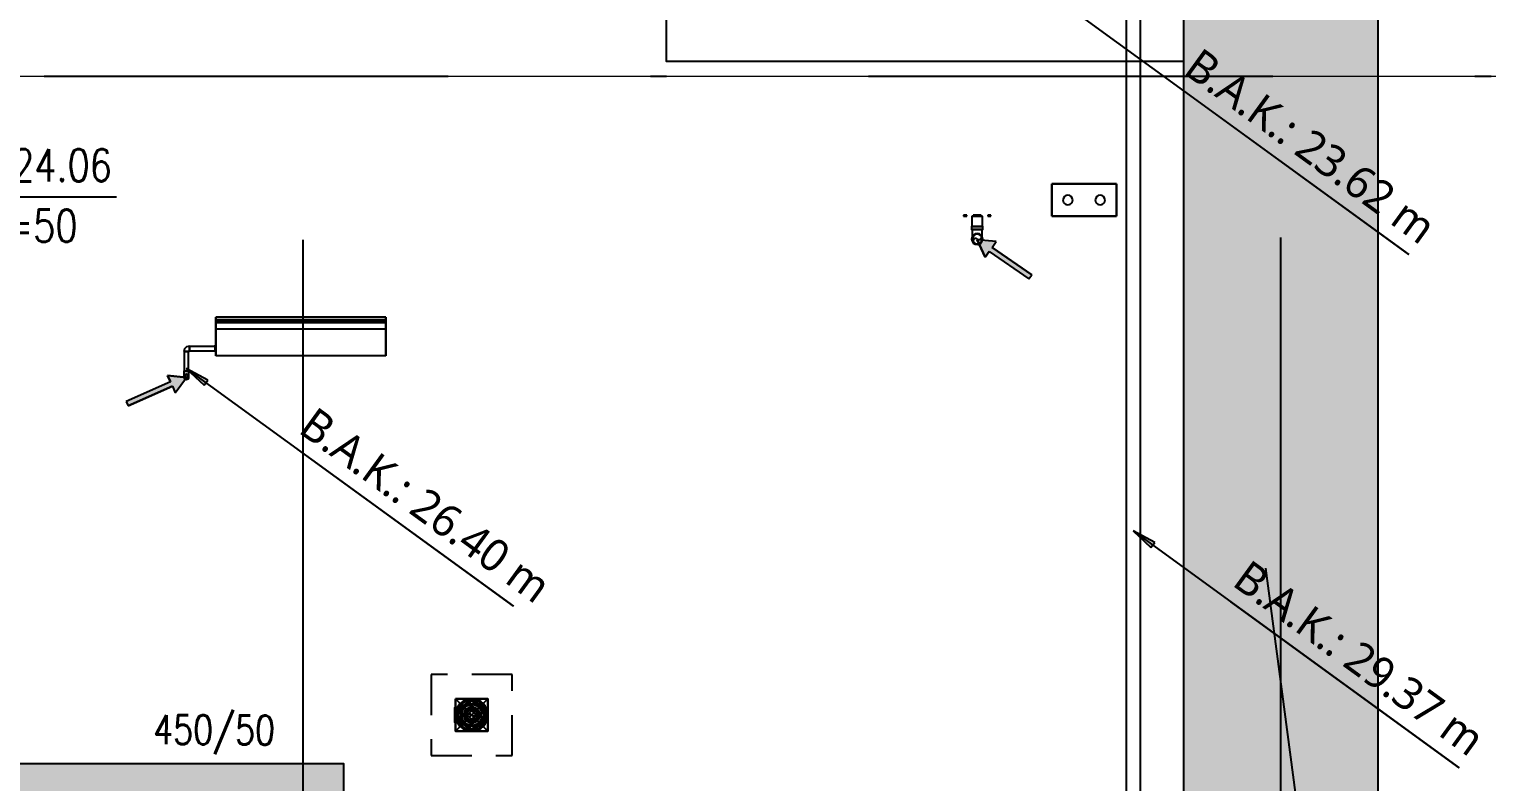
# Model space of a CAD drawing. Header units: inches. Extents: x 400392 to 401495, y 4543971 to 4544133.
# Drawn here: x 400859.7 to 400868.72, y 4544063.98 to 4544068.63 of the extents above; entities that cross this region are included whole.
import ezdxf
from ezdxf.enums import TextEntityAlignment as Align

# ---------------------------------------------------------------- set-up
doc = ezdxf.new("R2010")
doc.units = ezdxf.units.IN
doc.header["$MEASUREMENT"] = 0
for name, pattern in [('AKS', [3, 2.5, -0.25, 0, -0.25]), ('CIZGI', [0.4, 0.25, -0.15]), ('CONTINU', [0]), ('DASHDOT2', [0.5, 0.25, -0.125, 0, -0.125])]:
    doc.linetypes.add(name, pattern=pattern)
doc.layers.add('A-DETL', color=90, linetype='Continuous', lineweight=15)
doc.layers.add('A-DETL-GENF', color=92, linetype='Continuous', lineweight=9)
for name, color, linetype in [('aks prota', 2, 'AKS'), ('kiriş prota', 6, 'Continuous'), ('kolon tarama prota', 252, 'Continuous'), ('lperde prota', 4, 'Continuous'), ('not çizgisi prota', 4, 'Continuous'), ('perde prota', 1, 'Continuous'), ('PRT-AL-TUNEL_EKSENI', 14, 'DASHDOT2'), ('PRT-MI-a_fit_drainage', 10, 'Continuous'), ('st-s_level (kot)', 6, 'Continuous'), ('st-s_levelmark (kot işareti)', 4, 'Continuous'), ('st_s_ölçü', 4, 'Continuous')]:
    doc.layers.add(name, color=color, linetype=linetype)
doc.styles.add('OLCU', font='romanstw.shx')
doc.styles.add('Segoe UI Light_1', font='', dxfattribs={"height": 199.9999999999999})
doc.styles.add('tkolon', font='romanstw.shx')
doc.styles.get('Segoe UI Light_1').set_extended_font_data('Segoe UI Light')
doc.dimstyles.new('1-50', dxfattribs={"dimtxt": 10, "dimasz": 4, "dimexe": 4, "dimexo": 8, "dimgap": 4, "dimtad": 1, "dimdec": 1, "dimrnd": 0.05, "dimzin": 9, "dimdsep": 46, "dimtxsty": 'OLCU', "dimblk1": 'OBLIQUE', "dimblk2": 'OBLIQUE', "dimsah": 1, "dimcen": 2, "dimdle": 4, "dimclrd": 4, "dimclre": 4, "dimclrt": 3, "dimadec": 1, "dimazin": 0, "dimtfac": 1, "dimtdec": 1, "dimtix": 1, "dimtmove": 2, "dimatfit": 3, "dimldrblk": 'OBLIQUE', "dimfxl": 1, "dimtvp": 1, "dimtolj": 1, "dimtzin": 1, "dimarcsym": 0})

# ---------------------------------------------------------------- blocks, each defined once
blk = doc.blocks.new('+24.06 mekanik')
at = {"layer": 'kolon tarama prota'}
for points in [[(107187.2506611672, 202087.7818941951), (107288.1927341757, 202148.8940688965), (107289.1074136895, 202104.9153275418), (107587.9421633956, 202111.1305582451), (107588.5664636357, 202081.1135540677), (107289.7317139296, 202074.8983233644), (107290.6463934434, 202030.9195820097)], [(109025.4773846316, 201200.3716423002), (109175.4773846316, 201180.6237676621), (109175.4773846316, 201220.1195169383)], [(103696.7470575657, 198570.2408817633), (103846.7470575657, 198550.4930071252), (103846.7470575657, 198589.9887564013)], [(103730.3312130118, 198525.8884226515), (103730.3312130118, 198407.8884226515), (103692.2362691567, 198429.8825487409), (103542.7865813646, 198171.0280963097), (103516.7854714281, 198186.0398441308), (103666.2351592202, 198444.8942965621), (103628.1402153652, 198466.8884226515)]]:
    blk.add_hatch(color=253, dxfattribs=at).paths.add_polyline_path(points, flags=0)
at = {"layer": 'kolon tarama prota', "color": 253}
for p, q in [((114612.042898879, 193586.7467278249), (105111.6698660757, 206662.8884079071)), ((105039.7482552758, 206610.6342989783), (114540.1212880791, 193534.4926188961)), ((106100.6398970931, 203584.1126944936), (109400.0743100521, 203584.1126944936)), ((109400.0743100521, 203584.1126944936), (107669.300914468, 203584.1126944936)), ((107679.8767182842, 202875.0249776673), (107356.2699205343, 202639.9108767503)), ((107356.2699205343, 202639.9108767503), (107679.8767182842, 202875.0249776673)), ((107797.4337687427, 202713.2215787923), (107679.8767182842, 202875.0249776673)), ((107679.8767182842, 202875.0249776673), (107797.4337687427, 202713.2215787923)), ((107679.8767182842, 202875.0249776673), (107679.8767182842, 202875.0249776673)), ((107473.8269709928, 202478.1074778753), (107797.4337687427, 202713.2215787923)), ((107797.4337687427, 202713.2215787923), (107473.8269709928, 202478.1074778753)), ((107797.4337687427, 202713.2215787923), (107797.4337687427, 202713.2215787923)), ((107356.2699205343, 202639.9108767503), (107473.8269709928, 202478.1074778753)), ((107473.8269709928, 202478.1074778753), (107356.2699205343, 202639.9108767503)), ((107356.2699205343, 202639.9108767503), (107356.2699205343, 202639.9108767503)), ((107473.8269709928, 202478.1074778753), (107473.8269709928, 202478.1074778753)), ((107166.8266201074, 202261.2390067321), (107150.6462802199, 202249.4833016862)), ((107150.6462802199, 202249.4833016862), (107166.8266201074, 202261.2390067321)), ((107150.6462802199, 202249.4833016862), (107153.5852064814, 202245.4382167143)), ((107169.7655463689, 202257.1939217602), (107153.5852064814, 202245.4382167143)), ((107153.5852064814, 202245.4382167143), (107169.7655463689, 202257.1939217602)), ((107169.7655463689, 202257.1939217602), (107166.8266201074, 202261.2390067321)), ((107045.4740709512, 202173.0712188882), (107029.2937310637, 202161.3155138423)), ((107029.2937310637, 202161.3155138423), (107045.4740709512, 202173.0712188882)), ((107029.2937310637, 202161.3155138423), (107032.2326573251, 202157.2704288705)), ((107048.4129972126, 202169.0261339163), (107032.2326573251, 202157.2704288705)), ((107032.2326573251, 202157.2704288705), (107048.4129972126, 202169.0261339163)), ((107048.4129972126, 202169.0261339163), (107045.4740709512, 202173.0712188882)), ((107074.3015410327, 202187.8352619897), (107112.155722445, 202135.7334510795)), ((107118.2856004449, 202225.9718915945), (107077.8347507262, 202196.5826289799)), ((107077.8347507262, 202196.5826289799), (107118.2856004449, 202225.9718915945)), ((107077.8347507262, 202196.5826289799), (107080.7736769877, 202192.537544008)), ((107121.2245267064, 202221.9268066226), (107080.7736769877, 202192.537544008)), ((107080.7736769877, 202192.537544008), (107121.2245267064, 202221.9268066226)), ((107121.2245267064, 202221.9268066226), (107118.2856004449, 202225.9718915945)), ((107165.5508440737, 202174.5272777308), (107127.6966626614, 202226.629088641)), ((107177.8117742608, 202159.8894472398), (107166.6150250281, 202175.3004504517)), ((107288.1927341757, 202148.8940688965), (107187.2506611672, 202087.7818941951)), ((107288.1927341757, 202148.8940688965), (107187.2506611672, 202087.7818941951)), ((107289.1074136895, 202104.9153275418), (107288.1927341757, 202148.8940688965)), ((107289.1074136895, 202104.9153275418), (107288.1927341757, 202148.8940688965)), ((107111.0915414906, 202134.9602783587), (107122.2882907233, 202119.5492751468)), ((107187.2506611672, 202087.7818941951), (107290.6463934434, 202030.9195820097)), ((107290.6463934434, 202030.9195820097), (107187.2506611672, 202087.7818941951)), ((107587.9421633956, 202111.1305582451), (107289.1074136895, 202104.9153275418)), ((107289.1074136895, 202104.9153275418), (107587.9421633956, 202111.1305582451)), ((107289.7317139296, 202074.8983233644), (107588.5664636357, 202081.1135540677)), ((107289.7317139296, 202074.8983233644), (107588.5664636357, 202081.1135540677)), ((107290.6463934434, 202030.9195820097), (107289.7317139296, 202074.8983233644)), ((107289.7317139296, 202074.8983233644), (107290.6463934434, 202030.9195820097)), ((107588.5664636357, 202081.1135540677), (107587.9421633956, 202111.1305582451)), ((107588.5664636357, 202081.1135540677), (107587.9421633956, 202111.1305582451)), ((109175.4773846316, 201220.1195169383), (109025.4773846316, 201200.3716423002)), ((109025.4773846316, 201200.3716423002), (109175.4773846316, 201180.6237676621)), ((109025.4773846316, 201200.3716423002), (111518.5027257984, 201200.3716423003)), ((109175.4773846316, 201180.6237676621), (109175.4773846316, 201220.1195169383)), ((111518.5027257984, 201200.3716423003), (109771.2973656611, 201200.3716423002)), ((104508.3225357495, 199551.9181962409), (103658.8546916558, 198934.7436813338)), ((103659.7131823401, 198933.5620702771), (104509.1810264338, 199550.7365851842)), ((104519.7043495734, 199536.2524734715), (103670.2365054797, 198919.0779585644)), ((104523.9877106708, 199530.3569326983), (104509.1810264338, 199550.7365851842)), ((104509.1810264338, 199550.7365851842), (104519.7043495734, 199536.2524734715)), ((104519.7043495734, 199536.2524734715), (104564.1693242351, 199475.0516862529)), ((104523.9877106708, 199530.3569326983), (103674.5198665771, 198913.1824177912)), ((104528.8251975558, 199523.6987032091), (103679.3573534621, 198906.524188302)), ((104552.2648621047, 199491.4367727021), (103702.797018011, 198874.262257795)), ((104528.8251975558, 199523.6987032091), (104523.9877106708, 199530.3569326983)), ((104552.2648621047, 199491.4367727021), (104528.8251975558, 199523.6987032091)), ((104596.7018253092, 199430.2745399468), (104552.2648621047, 199491.4367727021)), ((104564.1693242352, 199475.0516862529), (104594.6070181886, 199433.1577945946)), ((104649.2398855539, 199357.9621036894), (103799.7720414602, 198740.7875887823)), ((104649.2398855539, 199357.9621036894), (103799.7720414602, 198740.7875887823)), ((104594.6070181886, 199433.1577945946), (104649.2398855539, 199357.9621036894)), ((104649.2398855539, 199357.9621036894), (104596.7018253092, 199430.2745399468)), ((104649.2398855539, 199357.9621036894), (104649.2398855539, 199357.9621036894)), ((104209.8483213386, 199069.5493599134), (104209.8483213386, 199069.5493599134)), ((103670.2365054797, 198919.0779585644), (103659.7131823401, 198933.5620702771)), ((103659.7131823401, 198933.5620702771), (103674.5198665771, 198913.1824177912)), ((103714.7014801415, 198857.8771713458), (103670.2365054797, 198919.0779585644)), ((103674.5198665771, 198913.1824177912), (103679.3573534621, 198906.524188302)), ((103679.3573534621, 198906.524188302), (103702.797018011, 198874.262257795)), ((103702.797018011, 198874.262257795), (103747.2339812155, 198813.1000250397)), ((103745.1391740949, 198815.9832796874), (103714.7014801415, 198857.8771713458)), ((103799.7720414602, 198740.7875887823), (103745.1391740949, 198815.9832796874)), ((103747.2339812155, 198813.1000250397), (103799.7720414602, 198740.7875887823)), ((103761.4754905785, 198784.9917559939), (103632.289992008, 198691.1329541726)), ((103647.966229399, 198669.5564743564), (103777.1517279695, 198763.4152761777)), ((103761.6029892, 198793.3227822348), (103757.5579042281, 198790.3838559733)), ((103757.5579042281, 198790.3838559733), (103781.0693143198, 198758.0231761983)), ((103781.0693143198, 198758.0231761983), (103757.5579042281, 198790.3838559733)), ((103761.6029892, 198793.3227822348), (103785.1143992917, 198760.9621024598)), ((103785.1143992917, 198760.9621024598), (103761.6029892, 198793.3227822348)), ((103766.9266246246, 198785.9954266853), (103762.8815396527, 198783.0565004238)), ((103766.9266246246, 198785.9954266853), (103762.8815396527, 198783.0565004238)), ((103762.8815396527, 198783.0565004238), (103774.6372446985, 198766.8761605363)), ((103774.6372446985, 198766.8761605363), (103762.8815396527, 198783.0565004238)), ((103762.8815396527, 198783.0565004238), (103774.6372446985, 198766.8761605363)), ((103774.6372446985, 198766.8761605363), (103762.8815396527, 198783.0565004238)), ((103766.9266246246, 198785.9954266853), (103778.6823296704, 198769.8150867978)), ((103778.6823296704, 198769.8150867978), (103766.9266246246, 198785.9954266853)), ((103766.9266246246, 198785.9954266853), (103778.6823296704, 198769.8150867978)), ((103778.6823296704, 198769.8150867978), (103766.9266246246, 198785.9954266853)), ((103774.6372446985, 198766.8761605363), (103778.6823296704, 198769.8150867978)), ((103774.6372446985, 198766.8761605363), (103778.6823296704, 198769.8150867978)), ((103781.0693143198, 198758.0231761983), (103785.1143992917, 198760.9621024598)), ((103799.7720414602, 198740.7875887823), (103799.7720414602, 198740.7875887823)), ((103625.1554136032, 198646.0914691113), (103696.2417604833, 198548.2495064732)), ((103631.188962836, 198692.6483957737), (103649.067258571, 198668.0410327553)), ((103649.067258571, 198668.0410327553), (103631.188962836, 198692.6483957737)), ((103717.8182437233, 198563.9257391518), (103646.7318968432, 198661.7677017899)), ((103693.8683473269, 198546.5251208785), (103704.6022749535, 198531.7511369576)), ((103846.7470575657, 198589.9887564013), (103696.7470575657, 198570.2408817633)), ((103696.7470575657, 198570.2408817633), (103846.7470575657, 198550.4930071252)), ((103696.7470575657, 198570.2408817633), (106198.6264250059, 198570.2408817633)), ((103730.9255845063, 198550.8761408255), (103720.1916568797, 198565.6501247465)), ((103846.7470575657, 198550.4930071252), (103846.7470575657, 198589.9887564013)), ((106198.6264250059, 198570.2408817633), (104546.8818559036, 198570.2408817633)), ((103730.3312130118, 198525.8884226515), (103628.1402153652, 198466.8884226515)), ((103628.1402153652, 198466.8884226515), (103730.3312130118, 198525.8884226515)), ((103628.1402153652, 198466.8884226515), (103666.2351592202, 198444.8942965621)), ((103666.2351592202, 198444.8942965621), (103628.1402153652, 198466.8884226515)), ((103730.3312130118, 198407.8884226515), (103730.3312130118, 198525.8884226515)), ((103730.3312130118, 198407.8884226515), (103730.3312130118, 198525.8884226515)), ((103666.2351592202, 198444.8942965621), (103516.7854714281, 198186.0398441308)), ((103666.2351592202, 198444.8942965621), (103516.7854714281, 198186.0398441308)), ((103542.7865813646, 198171.0280963097), (103692.2362691567, 198429.8825487409)), ((103692.2362691567, 198429.8825487409), (103542.7865813646, 198171.0280963097)), ((103692.2362691567, 198429.8825487409), (103730.3312130118, 198407.8884226515)), ((103692.2362691567, 198429.8825487409), (103730.3312130118, 198407.8884226515)), ((103516.7854714281, 198186.0398441308), (103542.7865813646, 198171.0280963097)), ((103516.7854714281, 198186.0398441308), (103542.7865813646, 198171.0280963097)), ((106407.0320148545, 198013.5789198374), (106245.2286159795, 197896.0218693789)), ((106245.2286159795, 197896.0218693789), (106407.0320148545, 198013.5789198374)), ((106524.589065313, 197851.7755209624), (106407.0320148545, 198013.5789198374)), ((106407.0320148545, 198013.5789198374), (106524.589065313, 197851.7755209624)), ((106407.0320148545, 198013.5789198374), (106407.0320148545, 198013.5789198374)), ((106326.0825765946, 197946.3595933767), (106333.9328668012, 197935.5545958659)), ((106333.9328668012, 197935.5545958659), (106326.0825765946, 197946.3595933767)), ((106326.0825765946, 197946.3595933767), (106326.0825765946, 197946.3595933767)), ((106333.9328668012, 197935.5545958659), (106333.9328668012, 197935.5545958659)), ((106342.0230367449, 197941.4324483888), (106334.1727465383, 197952.2374458997)), ((106334.1727465383, 197952.2374458997), (106342.0230367449, 197941.4324483888)), ((106334.1727465383, 197952.2374458997), (106334.1727465383, 197952.2374458997)), ((106342.0230367449, 197941.4324483888), (106342.0230367449, 197941.4324483888)), ((106343.7535479391, 197922.0375879009), (106351.621808587, 197911.2078561996)), ((106351.621808587, 197911.2078561996), (106343.7535479391, 197922.0375879009)), ((106343.7535479391, 197922.0375879009), (106343.7535479391, 197922.0375879009)), ((106351.621808587, 197911.2078561996), (106351.621808587, 197911.2078561996)), ((106359.7119785308, 197917.0857087226), (106351.8437178829, 197927.9154404239)), ((106351.8437178829, 197927.9154404239), (106359.7119785308, 197917.0857087226)), ((106351.8437178829, 197927.9154404239), (106351.8437178829, 197927.9154404239)), ((106359.7119785308, 197917.0857087226), (106359.7119785308, 197917.0857087226)), ((106433.0477333766, 197915.0539878778), (106422.2180016753, 197907.1857272299)), ((106422.2180016753, 197907.1857272299), (106433.0477333766, 197915.0539878778)), ((106433.0477333766, 197915.0539878778), (106433.0477333766, 197915.0539878778)), ((106457.3697388524, 197932.7249592223), (106446.5647413415, 197924.8746690157)), ((106446.5647413415, 197924.8746690157), (106457.3697388524, 197932.7249592223)), ((106446.5647413415, 197924.8746690157), (106446.5647413415, 197924.8746690157)), ((106452.4425938645, 197916.784499072), (106463.2475913753, 197924.6347892786)), ((106463.2475913753, 197924.6347892786), (106452.4425938645, 197916.784499072)), ((106452.4425938645, 197916.784499072), (106452.4425938645, 197916.784499072)), ((106457.3697388524, 197932.7249592223), (106457.3697388524, 197932.7249592223)), ((106463.2475913753, 197924.6347892786), (106463.2475913753, 197924.6347892786)), ((106245.2286159795, 197896.0218693789), (106362.785666438, 197734.2184705039)), ((106362.785666438, 197734.2184705039), (106245.2286159795, 197896.0218693789)), ((106245.2286159795, 197896.0218693789), (106245.2286159795, 197896.0218693789)), ((106301.5287630432, 197869.937642078), (106273.2145839137, 197849.3661867948)), ((106317.3750874281, 197831.0128912693), (106306.5700899173, 197823.1626010627)), ((106306.5700899173, 197823.1626010627), (106317.3750874281, 197831.0128912693)), ((106306.5700899173, 197823.1626010627), (106306.5700899173, 197823.1626010627)), ((106312.4479424402, 197815.072431119), (106323.252939951, 197822.9227213256)), ((106323.252939951, 197822.9227213256), (106312.4479424402, 197815.072431119)), ((106317.3750874281, 197831.0128912693), (106317.3750874281, 197831.0128912693)), ((106323.252939951, 197822.9227213256), (106323.252939951, 197822.9227213256)), ((106341.7218270944, 197848.7018330552), (106330.892095393, 197840.8335724073)), ((106330.892095393, 197840.8335724073), (106341.7218270944, 197848.7018330552)), ((106330.892095393, 197840.8335724073), (106330.892095393, 197840.8335724073)), ((106336.769947916, 197832.7434024635), (106347.5996796173, 197840.6116631114)), ((106347.5996796173, 197840.6116631114), (106336.769947916, 197832.7434024635)), ((106336.769947916, 197832.7434024635), (106336.769947916, 197832.7434024635)), ((106341.7218270944, 197848.7018330552), (106341.7218270944, 197848.7018330552)), ((106347.5996796173, 197840.6116631114), (106347.5996796173, 197840.6116631114)), ((106366.3033676547, 197866.5613676762), (106355.3077886047, 197858.5726118763)), ((106355.3077886047, 197858.5726118763), (106366.3033676547, 197866.5613676762)), ((106355.3077886047, 197858.5726118763), (106355.3077886047, 197858.5726118763)), ((106361.1856411277, 197850.4824419325), (106372.1812201777, 197858.4711977324)), ((106372.1812201777, 197858.4711977324), (106361.1856411277, 197850.4824419325)), ((106361.1856411277, 197850.4824419325), (106361.1856411277, 197850.4824419325)), ((106361.4925874082, 197897.6218946892), (106369.481343208, 197886.6263156392)), ((106369.481343208, 197886.6263156392), (106361.4925874082, 197897.6218946892)), ((106361.4925874082, 197897.6218946892), (106361.4925874082, 197897.6218946892)), ((106362.785666438, 197734.2184705039), (106524.589065313, 197851.7755209624)), ((106524.589065313, 197851.7755209624), (106362.785666438, 197734.2184705039)), ((106366.3033676547, 197866.5613676762), (106366.3033676547, 197866.5613676762)), ((106369.481343208, 197886.6263156392), (106369.481343208, 197886.6263156392)), ((106377.5715131518, 197892.5041681622), (106369.5827573519, 197903.4997472122)), ((106369.5827573519, 197903.4997472122), (106377.5715131518, 197892.5041681622)), ((106369.5827573519, 197903.4997472122), (106369.5827573519, 197903.4997472122)), ((106372.1812201777, 197858.4711977324), (106372.1812201777, 197858.4711977324)), ((106377.5715131518, 197892.5041681622), (106377.5715131518, 197892.5041681622)), ((106392.2461681408, 197855.2932221791), (106400.2349239406, 197844.2976431291)), ((106400.2349239406, 197844.2976431291), (106392.2461681408, 197855.2932221791)), ((106392.2461681408, 197855.2932221791), (106392.2461681408, 197855.2932221791)), ((106408.6320401649, 197897.3149484088), (106397.6364611149, 197889.3261926089)), ((106397.6364611149, 197889.3261926089), (106408.6320401649, 197897.3149484088)), ((106397.6364611149, 197889.3261926089), (106397.6364611149, 197889.3261926089)), ((106400.2349239406, 197844.2976431291), (106400.2349239406, 197844.2976431291)), ((106408.3250938844, 197850.175495652), (106400.3363380845, 197861.1710747021)), ((106400.3363380845, 197861.1710747021), (106408.3250938844, 197850.175495652)), ((106400.3363380845, 197861.1710747021), (106400.3363380845, 197861.1710747021)), ((106403.5143136378, 197881.2360226651), (106414.5098926878, 197889.224778465)), ((106414.5098926878, 197889.224778465), (106403.5143136378, 197881.2360226651)), ((106403.5143136378, 197881.2360226651), (106403.5143136378, 197881.2360226651)), ((106408.3250938844, 197850.175495652), (106408.3250938844, 197850.175495652)), ((106408.6320401649, 197897.3149484088), (106408.6320401649, 197897.3149484088)), ((106410.1057027618, 197830.7116816187), (106417.9739634097, 197819.8819499174)), ((106417.9739634097, 197819.8819499174), (106410.1057027618, 197830.7116816187)), ((106410.1057027618, 197830.7116816187), (106410.1057027618, 197830.7116816187)), ((106414.5098926878, 197889.224778465), (106414.5098926878, 197889.224778465)), ((106426.0641333534, 197825.7598024404), (106418.1958727055, 197836.5895341417)), ((106418.1958727055, 197836.5895341417), (106426.0641333534, 197825.7598024404)), ((106418.1958727055, 197836.5895341417), (106418.1958727055, 197836.5895341417)), ((106422.2180016753, 197907.1857272299), (106422.2180016753, 197907.1857272299)), ((106426.0641333534, 197825.7598024404), (106426.0641333534, 197825.7598024404)), ((106428.0958541982, 197899.0955572861), (106438.9255858995, 197906.963817934)), ((106438.9255858995, 197906.963817934), (106428.0958541982, 197899.0955572861)), ((106428.0958541982, 197899.0955572861), (106428.0958541982, 197899.0955572861)), ((106438.9255858995, 197906.963817934), (106438.9255858995, 197906.963817934)), ((106524.589065313, 197851.7755209624), (106524.589065313, 197851.7755209624)), ((106312.4479424402, 197815.072431119), (106312.4479424402, 197815.072431119)), ((106327.0405591851, 197775.2810875795), (106355.3547383147, 197795.8525428626)), ((106362.785666438, 197734.2184705039), (106362.785666438, 197734.2184705039)), ((106417.9739634097, 197819.8819499174), (106417.9739634097, 197819.8819499174)), ((106427.7946445476, 197806.3649419525), (106435.6449347542, 197795.5599444416)), ((106435.6449347542, 197795.5599444416), (106427.7946445476, 197806.3649419525)), ((106427.7946445476, 197806.3649419525), (106427.7946445476, 197806.3649419525)), ((106435.6449347542, 197795.5599444416), (106435.6449347542, 197795.5599444416)), ((106443.735104698, 197801.4377969646), (106435.8848144913, 197812.2427944754)), ((106435.8848144913, 197812.2427944754), (106443.735104698, 197801.4377969646)), ((106435.8848144913, 197812.2427944754), (106435.8848144913, 197812.2427944754)), ((106443.735104698, 197801.4377969646), (106443.735104698, 197801.4377969646))]:
    blk.add_line(p, q, dxfattribs=at)
at = {"layer": 'kolon tarama prota', "color": 253, "flags": 128}
for points in [[(107208.9827822185, 202109.9208999599), (107206.2206994382, 202113.7225807616), (107198.3719051751, 202124.5255192828), (107186.6794784132, 202140.6187640843), (107174.4520075849, 202157.4484338656)], [(107125.6480573992, 202121.990288521), (107139.2231148709, 202103.3058248476), (107150.5929384199, 202087.6566052759), (107157.9567942987, 202077.5211271793), (107160.1788320329, 202074.4627546154)], [(103631.1884939855, 198692.649041091), (103620.007652469, 198678.7747867169), (103617.3454702601, 198661.1564344264), (103623.6393283967, 198644.9899687326)], [(103648.2479820498, 198662.8692021685), (103647.794011741, 198666.389370413), (103649.0677274215, 198668.040387438)], [(103740.8522622703, 198537.2132410209), (103738.1807612588, 198540.8902467135), (103731.5895062977, 198549.9623308752), (103730.9255845063, 198550.8761408255)], [(103704.6022749535, 198531.7511369576), (103711.3899513349, 198522.4087019042), (103714.5069356235, 198518.118541083), (103714.5289527174, 198518.0882371529)], [(106360.8416180499, 197907.0693399016), (106378.955527842, 197914.4562780239), (106398.4295657531, 197912.6008993002), (106414.8226742685, 197901.9263231505), (106418.0603125826, 197898.006788992)], [(106304.3636788674, 197866.0357151915), (106324.8225576218, 197880.8999606819), (106342.4727022272, 197893.7235413631), (106354.956712137, 197902.7937054826), (106360.6071895795, 197906.8990176481), (106360.8416180499, 197907.0693399016)], [(106351.7790671403, 197849.850645369), (106344.3921290181, 197867.964555161), (106346.2475077418, 197887.4385930722), (106356.9220838914, 197903.8317015877), (106360.8416180499, 197907.0693399016)], [(106408.9977616729, 197840.7880944594), (106390.8838518809, 197833.4011563372), (106371.4098139698, 197835.2565350609), (106355.0167054543, 197845.9311112105), (106351.7790671403, 197849.850645369)], [(106408.9977616729, 197840.7880944594), (106405.1879935482, 197838.0201358949), (106394.2675319999, 197830.0859561546), (106377.6949430964, 197818.0452655171), (106357.6837061613, 197803.5062508458), (106352.5198224904, 197799.7544697492)], [(106418.0603125826, 197898.006788992), (106425.4472507047, 197879.8928792001), (106423.5918719811, 197860.4188412888), (106412.9172958314, 197844.0257327734), (106408.9977616729, 197840.7880944594)]]:
    blk.add_lwpolyline(points, dxfattribs=at)
at = {"layer": 'kolon tarama prota', "color": 253}
for centre, radius, start, end in [((107657.753544076, 202735.3447530006), 29.99999999999994, 35.99999999953283, 215.9999999995328), ((107657.753544076, 202735.3447530006), 30.00000000000001, 35.99999999953283, 215.9999999995328), ((107657.753544076, 202735.3447530006), 29.99999999999996, 215.9999999995328, 35.99999999953283), ((107657.753544076, 202735.3447530006), 30.00000000000005, 215.9999999995328, 35.99999999953283), ((107495.950145201, 202617.7877025421), 29.99999999999999, 35.99999999953283, 215.9999999995328), ((107495.950145201, 202617.7877025421), 30.00000000000004, 35.99999999953283, 215.9999999995328), ((107495.950145201, 202617.7877025421), 29.99999999999996, 215.9999999995328, 35.99999999953283), ((107495.950145201, 202617.7877025421), 30.00000000000003, 215.9999999995328, 35.99999999953283), ((107184.5808071257, 202092.1918272876), 34.3153999999995, 126.0000000002074, 306.0000000002074), ((107184.5808071257, 202092.1918272876), 34.31540000001054, 126.0000000002074, 306.0000000002074), ((107184.5808071258, 202092.1918272875), 33, 0, 180), ((107184.5808071258, 202092.1918272875), 33, 180, 0), ((107184.5808071257, 202092.1918272876), 30.16249999999673, 126.0000000002074, 306.0000000002074), ((107184.5808071257, 202092.1918272876), 34.31540000000753, 306.0000000002074, 126.0000000002074), ((107184.5808071257, 202092.1918272876), 34.31540000000314, 306.0000000002074, 126.0000000002074), ((107184.5808071257, 202092.1918272876), 30.16250000001332, 306.0000000002074, 126.0000000002074), ((107184.5808071257, 202075.6918272875), 16.50000000003513, 89.99999999994947, 270.0000000001513), ((107184.5808071257, 202108.6918272875), 16.49999999996362, 270.0000000000249, 89.99999999992421), ((103727.6906074938, 198527.6507390869), 16.2687000000116, 306.0000000000232, 125.9999999999075), ((103727.6906074938, 198527.6507390869), 16.26870000001905, 125.9999999999217, 306.0000000000373), ((103727.7229305718, 198527.6742231776), 13.33500000003669, 0, 180), ((103727.7229305718, 198527.6742231776), 13.33500000000942, 180, 0), ((103727.7229305718, 198521.0067231776), 6.667499999997107, 90.00000000018757, 270.0000000001872), ((103727.7229305718, 198534.3417231776), 6.667500000029436, 269.9999999998746, 90.00000000012507), ((106384.9088406463, 197873.8986951706), 100.0000000000001, 126.0000000002074, 306.0000000002074), ((106384.9088406463, 197873.8986951706), 100.0000000000001, 126.0000000002074, 306.0000000002074), ((106384.9088406463, 197873.8986951706), 93.3333333333333, 129.070886811111, 212.9291131894562), ((106384.9088406463, 197873.8986951706), 93.33333333333334, 129.070886811111, 212.9291131894562), ((106384.9088406463, 197873.8986951706), 90.00000000000007, 126.0000000002074, 306.0000000002074), ((106384.9088406463, 197873.8986951706), 90.00000000000007, 126.0000000002074, 306.0000000002074), ((106384.9088406463, 197873.8986951706), 79.99999999999999, 129.5833216984624, 212.4166783015267), ((106384.9088406463, 197873.8986951706), 79.99999999999997, 129.5833216984624, 212.4166783015267), ((106384.9088406463, 197873.8986951706), 63.33333333333331, 130.528063013877, 211.4719369861676), ((106384.9088406463, 197873.8986951706), 63.33333333333334, 130.528063013877, 211.4719369861676), ((106384.9088406463, 197873.8986951706), 100.0000000000001, 306.0000000002074, 126.0000000002074), ((106384.9088406463, 197873.8986951706), 100.0000000000001, 306.0000000002074, 126.0000000002074), ((106384.9088406463, 197873.8986951706), 90.00000000000009, 306.0000000002074, 126.0000000002074), ((106384.9088406463, 197873.8986951706), 90.00000000000009, 306.0000000002074, 126.0000000002074), ((106384.9088406463, 197873.8986951706), 93.33333333333333, 39.07088681058549, 122.9291131887564), ((106384.9088406463, 197873.8986951706), 93.33333333333331, 39.07088681058549, 122.9291131887564), ((106384.9088406463, 197873.8986951706), 50.00000000000001, 131.7391704768622, 210.2608295230254), ((106384.9088406463, 197873.8986951706), 49.99999999999999, 131.7391704768622, 210.2608295230254), ((106384.9196898614, 197873.9287171805), 45.78710937500253, 36.00000000021032, 216.0000000002269), ((106384.9196898614, 197873.9287171805), 45.7871093750143, 36.00000000020572, 216.0000000002222), ((106384.9088406463, 197873.8986951706), 44.99999999995516, 0, 180), ((106384.9088406463, 197873.8986951706), 80, 39.583321699105, 122.4166783015267), ((106384.9088406463, 197873.8986951706), 80.00000000000003, 39.583321699105, 122.4166783015267), ((106384.9196898614, 197873.9287171805), 40.96406250000086, 36.00000000021762, 216.0000000002247), ((106384.9088406463, 197873.8986951706), 63.33333333333334, 40.52806301387698, 121.4719369866029), ((106384.9088406463, 197873.8986951706), 63.33333333333332, 40.52806301387698, 121.4719369866029), ((106384.9088406463, 197873.8986951706), 49.99999999999999, 41.7391704774173, 120.2608295223053), ((106384.9088406463, 197873.8986951706), 50.00000000000001, 41.7391704774173, 120.2608295223053), ((106384.9088406463, 197896.3986951706), 22.50000000000603, 270.0000000000367, 90.00000000007411), ((106384.9088406463, 197873.8986951706), 80.00000000000003, 309.5833216984624, 32.41667830152674), ((106384.9088406463, 197873.8986951706), 80, 309.5833216984624, 32.41667830152674), ((106384.9088406463, 197873.8986951706), 93.33333333333331, 309.070886811111, 32.92911318945623), ((106384.9088406463, 197873.8986951706), 93.33333333333336, 309.070886811111, 32.92911318945623), ((106384.9088406463, 197873.8986951706), 79.99999999999999, 219.583321699105, 302.4166783015267), ((106384.9088406463, 197873.8986951706), 80, 219.583321699105, 302.4166783015267), ((106384.9088406463, 197873.8986951706), 63.33333333333334, 220.528063013877, 301.4719369866029), ((106384.9088406463, 197873.8986951706), 63.33333333333332, 220.528063013877, 301.4719369866029), ((106384.9088406463, 197873.8986951706), 45.00000000001756, 180, 0), ((106384.9088406463, 197873.8986951706), 49.99999999999999, 221.7391704774173, 300.2608295223052), ((106384.9088406463, 197873.8986951706), 50.00000000000001, 221.7391704774173, 300.2608295223052), ((106384.9196898614, 197873.9287171805), 45.7871093750143, 216.0000000002198, 36.00000000020329), ((106384.9196898614, 197873.9287171805), 45.78710937500253, 216.0000000002244, 36.0000000002079), ((106384.9088406463, 197873.8986951706), 35.00000000000003, 126.0000000002074, 306.0000000002074), ((106384.9088406463, 197873.8986951706), 35.00000000000003, 126.0000000002074, 306.0000000002074), ((106384.9088406463, 197873.8986951706), 33.33333333333331, 134.6269265589252, 207.373073441237), ((106384.9088406463, 197873.8986951706), 33.33333333333334, 134.6269265589252, 207.373073441237), ((106384.9196898614, 197873.9287171805), 40.96406250001264, 216.0000000002154, 36.00000000020827), ((106384.9088406463, 197873.8986951706), 33.33333333333334, 224.6269265589329, 297.373073441237), ((106384.9088406463, 197873.8986951706), 33.33333333333332, 224.6269265589329, 297.373073441237), ((106384.9088406463, 197851.3986951706), 22.50000000000301, 89.99999999998147, 270.0000000000181), ((106384.9088406463, 197873.8986951706), 35.00000000000003, 306.0000000002074, 126.0000000002074), ((106384.9088406463, 197873.8986951706), 35.00000000000003, 306.0000000002074, 126.0000000002074), ((106384.9088406463, 197873.8986951706), 20.00000000000001, 140.4775121864018, 201.522487814793), ((106384.9088406463, 197873.8986951706), 19.99999999999999, 140.4775121864018, 201.522487814793), ((106384.9088406463, 197873.8986951706), 33.33333333333334, 44.6269265589329, 117.3730734412371), ((106384.9088406463, 197873.8986951706), 33.33333333333333, 44.6269265589329, 117.3730734412371), ((106384.9088406463, 197873.8986951706), 19.99999999999999, 230.4775121862893, 291.5224878140173), ((106384.9088406463, 197873.8986951706), 20.00000000000001, 230.4775121862893, 291.5224878140173), ((106384.9088406463, 197873.8986951706), 19.99999999999999, 50.47751218628925, 111.5224878140174), ((106384.9088406463, 197873.8986951706), 20.00000000000001, 50.47751218628925, 111.5224878140174), ((106384.9088406463, 197873.8986951706), 20.00000000000001, 320.4775121864018, 21.52248781479299), ((106384.9088406463, 197873.8986951706), 19.99999999999999, 320.4775121864018, 21.52248781479299), ((106384.9088406463, 197873.8986951706), 33.33333333333333, 314.6269265589252, 27.37307344123704), ((106384.9088406463, 197873.8986951706), 33.33333333333334, 314.6269265589252, 27.37307344123704), ((106384.9088406463, 197873.8986951706), 50.00000000000001, 311.7391704768622, 30.26082952302541), ((106384.9088406463, 197873.8986951706), 50, 311.7391704768622, 30.26082952302541), ((106384.9088406463, 197873.8986951706), 63.33333333333332, 310.528063013877, 31.47193698616762), ((106384.9088406463, 197873.8986951706), 63.33333333333334, 310.528063013877, 31.47193698616762), ((106384.9088406463, 197873.8986951706), 93.33333333333331, 219.0708868105855, 302.9291131887564), ((106384.9088406463, 197873.8986951706), 93.33333333333331, 219.0708868105855, 302.9291131887564)]:
    blk.add_arc(centre, radius, start, end, dxfattribs=at)
for centre, major_axis, ratio, start_param, end_param in [((107100.999101847, 202207.2321753153), (26.6975608143693, 19.39691332566152), 0.009999500037560553, 1.570796326794608, 3.141592653589519), ((107100.999101847, 202207.2321753153), (26.69756081436937, 19.39691332566142), 0.009999500037819747, 3.141592653589868, 4.712388980384752), ((107100.999101847, 202207.2321753153), (26.69756081434019, 19.39691332564697), 0.009999500037570282, 0, 1.570796326794607), ((107100.999101847, 202207.2321753153), (26.69756081434025, 19.39691332564688), 0.009999500037829475, 4.71238898038475, 6.283185307179635), ((107138.8532832593, 202155.1303644052), (27.76174176876946, 20.17008604651644), 0.009999500037658338, 1.570796326794897, 4.712388980384683), ((107138.8532832594, 202155.1303644051), (26.69756081435473, 19.39691332563244), 0.009999500036953362, 1.570796326794515, 3.141592653589422), ((107138.8532832594, 202155.1303644051), (26.69756081435482, 19.39691332563232), 0.009999500037828499, 3.141592653589857, 4.712388980384756), ((107138.8532832593, 202155.1303644052), (-27.76174176878257, -20.17008604651697), 0.009999500037443125, 1.570796326794894, 4.712388980384687), ((107138.8532832594, 202155.1303644051), (26.69756081435473, 19.39691332561789), 0.009999500036955952, 0, 1.570796326794519), ((107138.8532832594, 202155.1303644051), (26.69756081435482, 19.39691332561778), 0.00999950003783109, 4.71238898038476, 6.283185307179667), ((107150.050032492, 202139.7193611933), (-27.76174176877668, -20.17008604651269), 0.009999500037657276, 1.570796326794794, 4.712388980384687), ((107150.050032492, 202139.7193611933), (-24.40197509283632, -17.72907267226653), 0.00999950003744469, 1.57079632679478, 4.712388980384809), ((107150.050032492, 202139.7193611933), (27.76174176876946, 20.17008604651644), 0.00999950003787037, 1.570796326794897, 4.712388980384578), ((107150.050032492, 202139.7193611933), (24.40197509283501, 17.72907267227453), 0.009999500037443484, 1.570796326795017, 4.712388980384563), ((103769.313609274, 198774.2035160858), (-7.838118695508456, 10.78823990811361), 2.1324197945009e-05, 0, 1.570796326793657), ((103769.313609274, 198774.2035160858), (-7.838118695508456, 10.78823990811361), 2.132419922785921e-05, 4.712388980385209, 6.283185307173335), ((103769.313609274, 198774.2035160858), (-7.838118695508457, 10.78823990809906), 2.132419794502783e-05, 1.570796326793657, 3.141592653583542), ((103769.313609274, 198774.2035160858), (-7.838118695508458, 10.78823990809906), 2.132419922787803e-05, 3.141592653589789, 4.712388980385209), ((103635.9436552232, 198653.9295854506), (12.30432682654653, 8.939616717965583), 0.01024158210284187, 2.14854199270746e-11, 3.141592653590602), ((103635.9436552232, 198653.9295854506), (12.30432682656101, 8.939616717980236), 0.01024158210226579, 3.141592653569186, 6.283185307179649), ((103635.9436552232, 198653.9295854506), (10.78824161998644, 7.838116339320456), 0.01024158210311757, 1.570796326795774, 3.141592653590652), ((103635.9436552232, 198653.9295854506), (10.78824161998617, 7.838116339320816), 0.01024158210207614, 3.14159265358738, 4.71238898038227), ((103640.1281107035, 198680.3447142645), (-7.838118695479353, 10.78823990815727), 2.132419770355947e-05, 3.125055769714891e-12, 1.570796326795175), ((103640.1281107035, 198680.3447142645), (-7.838118695479353, 10.78823990815727), 2.132419922783008e-05, 4.712388980385209, 6.283185307182711), ((103635.9436552232, 198653.9295854506), (10.78824162000099, 7.838116339291346), 0.01024158210312166, 8.974685370033656e-13, 1.570796326795799), ((103635.9436552232, 198653.9295854506), (10.78824162000073, 7.83811633929171), 0.01024158210208024, 4.712388980382295, 6.283185307177193), ((103640.1281107035, 198680.3447142645), (-7.838118695552112, 10.78823990809906), 2.132419770356639e-05, 1.570796326795175, 3.141592653589789), ((103640.1281107035, 198680.3447142645), (-7.838118695552112, 10.78823990809906), 2.1324199227837e-05, 3.141592653589789, 4.712388980385209), ((103707.0300021033, 198556.0876228125), (13.16165477641345, 9.56250193396393), 0.01020820994196434, 1.570796326796056, 4.712388980383672), ((103707.0300021033, 198556.0876228125), (10.78824161998629, 7.8381163393352), 0.01024158210182815, 1.570796326793999, 3.141592653588896), ((103707.0300021033, 198556.0876228125), (10.78824161998619, 7.838116339335344), 0.01024158210359384, 3.141592653587614, 4.712388980382503), ((103707.0300021033, 198556.0876228125), (13.16165477638414, 9.562501933964224), 0.01020820994040184, 4.712388980383661, 7.853981633975631), ((103707.0300021033, 198556.0876228125), (10.78824162000085, 7.838116339291542), 0.01024158210183882, 0, 1.570796326794033), ((103707.0300021033, 198556.0876228125), (10.78824162001547, 7.83811633932055), 0.01024158210245806, 4.712388980384691, 6.283185307179574), ((106300.1275715494, 197812.3236371872), (-26.91298763570381, 37.04254960767863), 0.009999500036922283, 4.7123889803845, 7.853981633974346), ((106328.4417506789, 197832.8950924703), (-26.9129876357328, 37.04254960767872), 0.009999500037549281, 4.712388980384869, 7.853981633974412), ((106328.4417506789, 197832.8950924703), (-24.07807181148394, 33.14062272112633), 0.009999500037544042, 4.712388980384315, 7.853981633974604), ((106328.4417506789, 197832.8950924703), (-26.91298763574744, 37.04254960767864), 0.009999500037360607, 1.570796326794823, 4.712388980384866), ((106328.4417506789, 197832.8950924703), (-24.07807181148378, 33.140622721141), 0.009999500037462578, 1.57079632679502, 4.712388980384317), ((106300.1275715494, 197812.3236371872), (-26.91298763573294, 37.04254960767861), 0.00999950003806352, 1.570796326794755, 4.712388980384496)]:
    blk.add_ellipse(centre, major_axis=major_axis, ratio=ratio, start_param=start_param, end_param=end_param, dxfattribs=at)
at = {"layer": 'kolon tarama prota', "color": 253, "style": 'Segoe UI Light_1'}
for s, p in [('B.A.K.: 23.62 m', (107605.4850403823, 203670.0502331455)), ('B.A.K.: 29.37 m', (109709.5761929704, 201286.3091809521)), ('B.A.K.: 26.40 m', (104480.9712804228, 198656.1784204151))]:
    blk.add_text(s, height=200, dxfattribs=at).set_placement(p)
blk = doc.blocks.new('_Oblique')
at = {"layer": 'st_s_ölçü', "lineweight": -2}
blk.add_line((-0.5, -0.5), (0.5, 0.5), dxfattribs=at)
blk = doc.blocks.new('YER SUZGECI_20x20')
at = {"color": 2}
blk.add_lwpolyline([(-20, 0), (0, 0), (0, 20), (-20, 20)], close=True, dxfattribs=at)
for points in [[(0, 20), (-20, 0)], [(-20, 20), (0, 0)]]:
    blk.add_lwpolyline(points, dxfattribs=at)
blk.add_circle((-10, 10), 7, dxfattribs=at)
blk = doc.blocks.new('PLAN_KOT')
at = {"layer": 'st-s_levelmark (kot işareti)'}
h = blk.add_hatch(color=256, dxfattribs=at)
h.paths.add_polyline_path([(0, 17.5, 0.4142135623730951), (-17.5, 0), (0, 0)])
h.paths.add_polyline_path([(17.5, 0), (0, 0), (0, -17.5, 0.4142135623730951)])
for p, q in [((0, 25), (0, -25)), ((105, 0), (-25, 0))]:
    blk.add_line(p, q, dxfattribs=at)
blk.add_circle((0, 0), 17.5, dxfattribs=at)
at = {"layer": 'st-s_level (kot)', "color": 6, "style": 'OLCU', "width": 0.8}
for tag, p in [('KOT', (22.6700442370493, 9.780006943954504)), ('DÖŞEME_KALINLIĞI', (22.6700442370493, -27.62999305603444))]:
    blk.add_attdef(tag, p, '', height=20, dxfattribs=at)

msp = doc.modelspace()

# ---------------------------------------------------------------- hatches: boundary and pattern name
at = {"layer": 'kolon tarama prota'}
h = msp.add_hatch(color=256, dxfattribs=at)
h.dxf.hatch_style = 1
h.paths.add_polyline_path([(400868.0437184899, 4544074.143323815), (400840.9587116242, 4544074.143323815), (400840.9587116242, 4544074.543323816), (400839.9587116242, 4544074.543323816), (400839.9587116242, 4544074.143323815), (400832.7587116249, 4544074.143323815), (400832.7587116249, 4544074.543323816), (400831.7587116249, 4544074.543323816), (400831.7587116249, 4544074.143323815), (400818.3472949511, 4544074.143323815), (400820.4118678319, 4544072.643323815), (400866.8437184897, 4544072.643323815), (400866.8437184897, 4544047.743323816), (400854.9952184917, 4544047.743323816), (400854.9952184917, 4544045.943323816), (400855.9952184917, 4544045.943323816), (400855.9952184917, 4544046.243323816), (400868.0437184899, 4544046.243323816), (400868.0437184899, 4544049.287423816), (400868.4437184898, 4544049.287423816), (400868.4437184898, 4544050.287423816), (400868.0457184916, 4544050.287423816), (400868.0457184916, 4544056.137423816), (400868.4437184916, 4544056.137423816), (400868.4437184916, 4544057.137423816), (400868.0437184899, 4544057.137423816)])
h = msp.add_hatch(color=256, dxfattribs=at)
h.dxf.hatch_style = 1
h.paths.add_polyline_path([(400861.64644504, 4544064.093323816), (400857.14644504, 4544064.093323816), (400857.14644504, 4544058.193526158), (400857.74644504, 4544058.193526158), (400857.74644504, 4544063.593323816), (400861.14644504, 4544063.593323816), (400861.14644504, 4544056.793323816), (400857.14644504, 4544056.793323816), (400857.14644504, 4544056.293323816), (400861.64644504, 4544056.293323816)])

# ---------------------------------------------------------------- linework, layer by layer
at = {"layer": 'A-DETL', "color": 1, "lineweight": 5}
msp.add_lwpolyline([(400715.4650037138, 4544068.343323816), (400873.9142431738, 4544068.343323816)], dxfattribs=at)
at = {"layer": 'aks prota', "ltscale": 10}
for p, q in [((400861.3964158998, 4544042.332124553), (400861.39644504, 4544077.20539431)), ((400867.4436893496, 4544042.346433412), (400867.4437184898, 4544077.21970317))]:
    msp.add_line(p, q, dxfattribs=at)
at = {"layer": 'kiriş prota'}
msp.add_lwpolyline([(400866.8437184897, 4544068.433323815), (400863.6437184897, 4544068.433323815), (400863.6437184897, 4544072.643323815)], dxfattribs=at)
at = {"layer": 'perde prota'}
msp.add_lwpolyline([(400868.0437184899, 4544074.143323815), (400868.0437184899, 4544057.137423816), (400868.4437184916, 4544057.137423816), (400868.4437184916, 4544056.137423816), (400868.0457184916, 4544056.137423816), (400868.0457184916, 4544050.287423816), (400868.4437184898, 4544050.287423816), (400868.4437184898, 4544049.287423816), (400868.0437184899, 4544049.287423816), (400868.0437184899, 4544046.243323816), (400855.9952184917, 4544046.243323816), (400855.9952184917, 4544045.943323816), (400854.9952184917, 4544045.943323816), (400854.9952184917, 4544047.743323816), (400866.8437184897, 4544047.743323816), (400866.8437184897, 4544072.643323815), (400820.4118678319, 4544072.643323815), (400818.3472949511, 4544074.143323815), (400831.7587116249, 4544074.143323815)], dxfattribs=at)
msp.add_lwpolyline([(400857.14644504, 4544064.093323816), (400861.64644504, 4544064.093323816), (400861.64644504, 4544056.293323816), (400857.14644504, 4544056.293323816)], close=True, dxfattribs=at)
at = {"layer": 'PRT-AL-TUNEL_EKSENI', "ltscale": 10}
msp.add_line((400711.8947300432, 4544068.343323816), (400877.8139499038, 4544068.343323816), dxfattribs=at)
at = {"layer": 'PRT-MI-a_fit_drainage', "color": 2, "linetype": 'CIZGI'}
msp.add_lwpolyline([(400862.189751925, 4544064.64349068), (400862.189751925, 4544064.14349068), (400862.689751925, 4544064.14349068), (400862.689751925, 4544064.64349068)], close=True, dxfattribs=at)

# ---------------------------------------------------------------- block references
at = {"layer": 'A-DETL-GENF', "xscale": 0.001, "yscale": 0.001, "zscale": 0.001, "rotation": 323.9999999999982}
msp.add_blockref('+24.06 mekanik', (400660.0651932606, 4543966.841624378), dxfattribs=at)
at = {"layer": 'PRT-MI-a_fit_drainage', "color": 2, "xscale": 0.01, "yscale": 0.01, "zscale": 0.01, "rotation": 269.9999999999703}
msp.add_blockref('YER SUZGECI_20x20', (400862.3397519242, 4544064.293490683), dxfattribs=at)
at = {"layer": 'st-s_level (kot)', "linetype": 'CONTINU', "ltscale": 0.1, "xscale": 0.01, "yscale": 0.01, "zscale": 0.01}
msp.add_blockref('PLAN_KOT', (400859.1921676738, 4544067.59473817), dxfattribs=at).add_auto_attribs({'KOT': '+24.06', 'DÖŞEME_KALINLIĞI': 'd=50'})

# ---------------------------------------------------------------- texts
at = {"layer": 'lperde prota', "style": 'tkolon', "width": 0.8}
msp.add_text('450/50', height=0.1799999999999999, rotation=359.6395157129237, dxfattribs=at).set_placement((400860.4699694068, 4544064.303926085), align=Align.MIDDLE_LEFT)

# ---------------------------------------------------------------- leaders
at = {"layer": 'not çizgisi prota'}
msp.add_leader([(400868.4602926486, 4544056.889871615), (400869.2246786059, 4544057.886615182), (400870.6630615865, 4544057.886615182)], dimstyle='1-50', override={"dimasz": 12, "dimgap": 4, "dimtad": 0}, dxfattribs=at)

doc.saveas('drawing.dxf')
